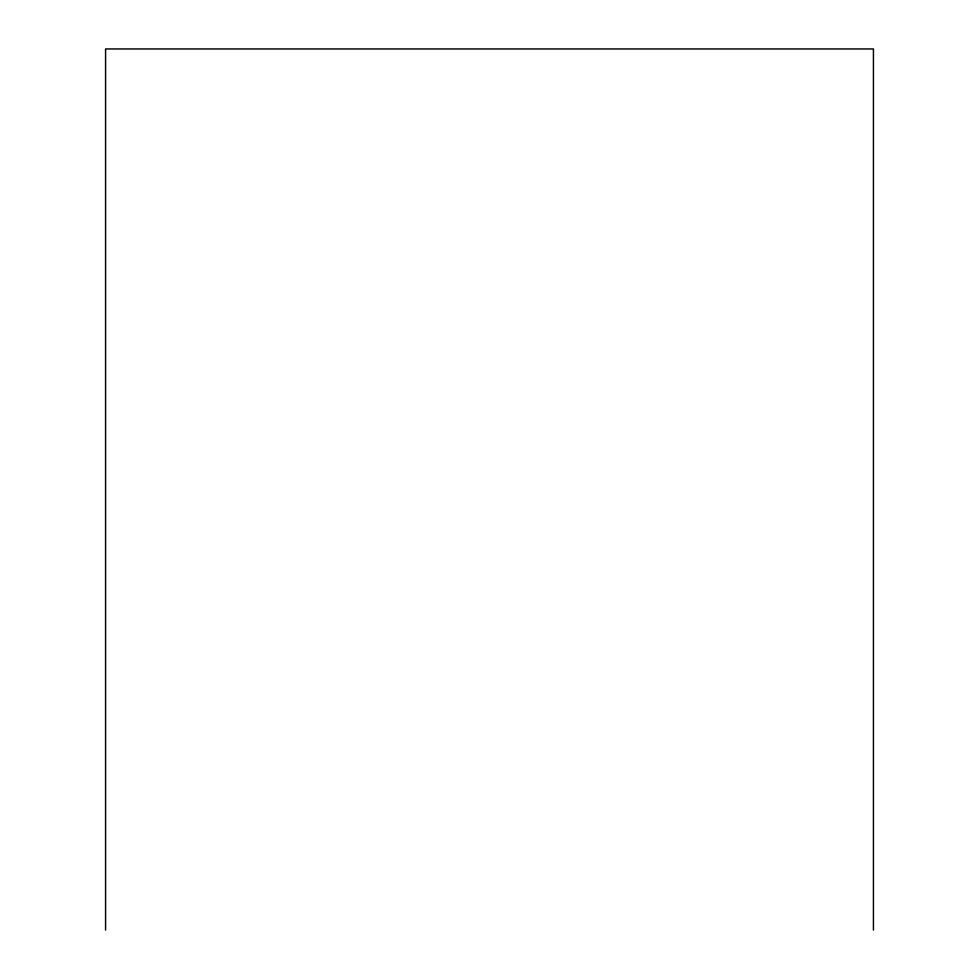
<?xml version="1.0" encoding="UTF-8"?>
<svg xmlns="http://www.w3.org/2000/svg" width="979" height="979" viewBox="0 0 979 979"><rect width="100%" height="100%" fill="white"/><g stroke="black" fill="none" stroke-linecap="round" stroke-linejoin="round"><path stroke-width="1.47" d="M873.427 930.05L873.427 48.95L105.573 48.95L105.573 930.05"/></g></svg>
